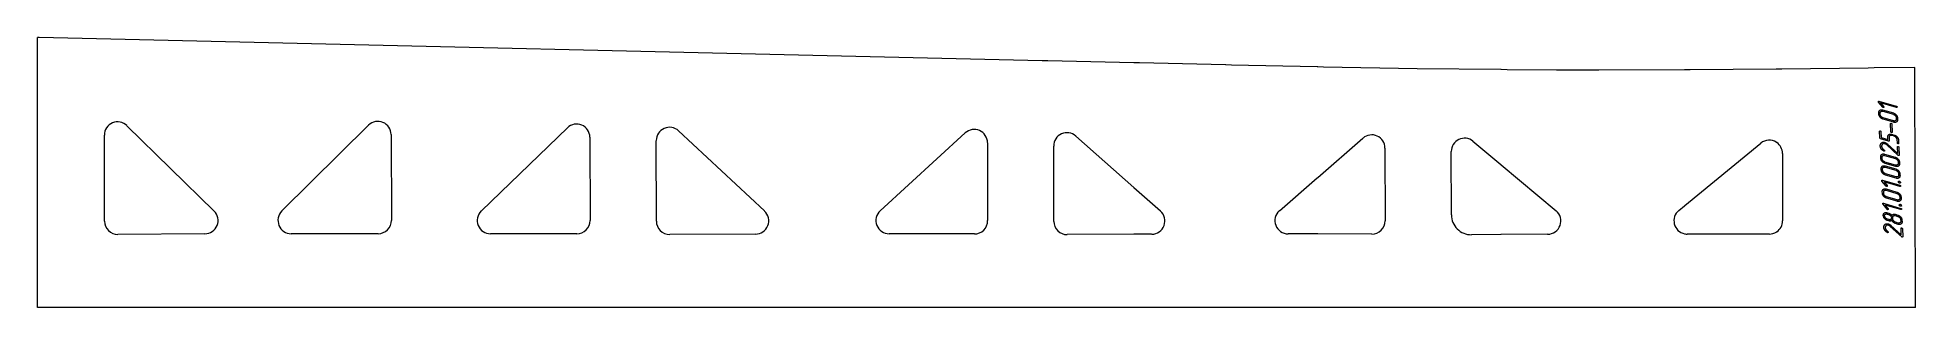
# Model space of a CAD drawing. Header units: millimetres. Extents: x -307 to 1111, y 0 to 203.
import ezdxf

# ---------------------------------------------------------------- set-up
doc = ezdxf.new("R2010")
doc.units = ezdxf.units.MM
doc.linetypes.add('K5LT_BASIC', pattern=[0])
doc.layers.add('Engraving', color=7, linetype='Continuous')

msp = doc.modelspace()

# ---------------------------------------------------------------- linework, layer by layer
at = {"color": 143, "linetype": 'K5LT_BASIC', "lineweight": 15, "true_color": 0x33acca}
for p, q in [((-306.8, 0), (-306.8, 203.5)), ((-305.5, 203.4), (-306.8, 203.5)), ((451.4, 186), (-305.5, 203.4)), ((451.4, 186), (451.4, 186)), ((455.7, 185.9), (451.4, 186)), ((520.7, 184.4), (455.7, 185.9)), ((520.7, 184.4), (520.7, 184.4)), ((524.9, 184.3), (520.7, 184.4)), ((589.9, 182.8), (524.9, 184.3)), ((590, 182.8), (589.9, 182.8)), ((594.3, 182.7), (590, 182.8)), ((659.1, 181.3), (594.3, 182.7)), ((659.4, 181.3), (659.1, 181.3)), ((663.7, 181.2), (659.4, 181.3)), ((734.6, 179.9), (663.7, 181.2)), ((797.6, 179.3), (734.6, 179.9)), ((798, 179.3), (797.6, 179.3)), ((802.3, 179.2), (798, 179.3)), ((839.7, 179), (802.3, 179.2)), ((866.9, 178.9), (839.7, 179)), ((867.3, 178.9), (866.9, 178.9)), ((871.6, 178.9), (867.3, 178.9)), ((936.2, 179.1), (871.6, 178.9)), ((936.6, 179.1), (936.2, 179.1)), ((940.5, 179.1), (936.6, 179.1)), ((1005.5, 179.6), (940.5, 179.1)), ((1005.9, 179.6), (1005.5, 179.6)), ((1009.8, 179.6), (1005.9, 179.6)), ((1075, 180.5), (1009.8, 179.6)), ((1079.3, 180.6), (1075, 180.5)), ((1075, 180.5), (1075, 180.5)), ((1110, 181), (1079.3, 180.6)), ((1110.6, 0), (1110, 181)), ((-256.2, 65.1), (-256.3, 129.8)), ((-239.3, 137), (-173.5, 72.6)), ((-122.4, 72.7), (-56.9, 137.4)), ((-39.9, 130.3), (-39.7, 65.6)), ((28.2, 72.7), (93.2, 135.5)), ((110.1, 128.3), (110.3, 65.6)), ((177, 133.1), (241.9, 72.7)), ((329.3, 72.8), (393.4, 131.6)), ((476.8, 129.2), (520.7, 90.4)), ((659.4, 98), (693.6, 127.7)), ((160.3, 65), (160.2, 125.7)), ((410.2, 124.2), (410.3, 65.5)), ((460.3, 64.9), (460.2, 121.7)), ((710.2, 120.2), (710.3, 65.4)), ((760.3, 69.8), (760.2, 117.6)), ((776.6, 125.3), (797.6, 107.7)), ((936.6, 76.9), (993.8, 123.8)), ((1010.2, 116.1), (1010.3, 65.3)), ((797.6, 107.7), (798, 107.4)), ((798, 107.4), (839.4, 72.8)), ((520.7, 90.4), (520.7, 90.4)), ((520.7, 90.4), (540.7, 72.7)), ((630.5, 72.9), (659.1, 97.7)), ((659.1, 97.7), (659.4, 98)), ((931.9, 73), (936.2, 76.5)), ((936.2, 76.5), (936.6, 76.9)), ((-180.5, 55.5), (-246.1, 55.1)), ((-49.7, 55.6), (-115.3, 55.6)), ((100.3, 55.5), (35.1, 55.5)), ((235.1, 55.3), (170.4, 55)), ((400.3, 55.4), (336, 55.5)), ((520.7, 55.2), (470.4, 54.9)), ((534.1, 55.2), (520.7, 55.2)), ((520.7, 55.2), (520.7, 55.2)), ((659.1, 55.4), (637.1, 55.4)), ((659.4, 55.4), (659.1, 55.4)), ((700.3, 55.3), (659.4, 55.4)), ((797.6, 55), (775.4, 54.8)), ((798, 55), (797.6, 55)), ((833, 55.2), (798, 55)), ((1000.3, 55.3), (938.3, 55.3)), ((451.4, 0), (-306.8, 0)), ((451.4, 0), (451.4, 0)), ((520.7, 0), (451.4, 0)), ((520.7, 0), (520.7, 0)), ((589.9, 0), (520.7, 0)), ((590, 0), (589.9, 0)), ((659.1, 0), (590, 0)), ((659.4, 0), (659.1, 0)), ((729.9, 0), (659.4, 0)), ((730.3, 0), (729.9, 0)), ((797.6, 0), (730.3, 0)), ((798, 0), (797.6, 0)), ((866.9, 0), (798, 0)), ((867.3, 0), (866.9, 0)), ((936.2, 0), (867.3, 0)), ((936.6, 0), (936.2, 0)), ((1005.5, 0), (936.6, 0)), ((1005.9, 0), (1005.5, 0)), ((1075, 0), (1005.9, 0)), ((1110.6, 0), (1075, 0))]:
    msp.add_line(p, q, dxfattribs=at)
for centre, radius, start, end in [((-246.3, 129.9), 10, 45.6167, 180.1417), ((-49.9, 130.3), 10, 0.1417, 134.6667), ((100.1, 128.3), 10, 0.1417, 133.9613), ((170.2, 125.8), 10, 47.0445, 180.1417), ((400.2, 124.2), 10, 0.1417, 132.499), ((470.2, 121.7), 10, 48.5422, 180.1417), ((700.2, 120.1), 10, 0.1417, 130.9651), ((770.2, 117.6), 10, 50.1104, 180.1417), ((1000.2, 116.1), 10, 57.5569, 129.3702), ((1000.2, 116.1), 10, 54.9446, 57.5569), ((1000.2, 116.1), 10, 0.1417, 54.9446), ((-180.5, 65.5), 10, 270.3008, 45.6167), ((-115.3, 65.6), 10, 134.6667, 269.9826), ((35.1, 65.5), 10, 133.9613, 269.9826), ((235.1, 65.3), 10, 270.3008, 47.0445), ((336, 65.5), 10, 132.499, 269.9826), ((534.1, 65.2), 10, 270.3008, 48.5422), ((637.1, 65.4), 10, 130.9651, 269.9826), ((832.9, 65.2), 10, 270.3008, 50.1104), ((938.3, 65.3), 10, 129.3702, 258.206), ((-246.2, 65.1), 10, 180.1417, 270.3008), ((-49.7, 65.6), 10, 269.9826, 0.1417), ((100.3, 65.5), 10, 269.9826, 0.1417), ((170.3, 65), 10, 180.1417, 270.3008), ((400.3, 65.4), 10, 269.9826, 0.1417), ((470.3, 64.9), 10, 180.1417, 270.3008), ((700.3, 65.3), 10, 269.9826, 0.1417), ((775.3, 69.8), 15, 180.1417, 270.3008), ((1000.3, 65.3), 10, 269.9826, 301.5937), ((1000.3, 65.3), 10, 301.5937, 304.1803), ((1000.3, 65.3), 10, 304.1803, 0.1417), ((938.3, 65.3), 10, 258.206, 260.6051), ((938.3, 65.3), 10, 260.6051, 269.9826)]:
    msp.add_arc(centre, radius, start, end, dxfattribs=at)
at = {"layer": 'Engraving', "color": 143, "linetype": 'K5LT_BASIC', "lineweight": 15, "true_color": 0x33acca}
for p, q in [((1085.9, 150.9), (1082.7, 154.8)), ((1083, 145.8), (1082.9, 146.8)), ((1083, 155.5), (1096.1, 151.7)), ((1084, 145.5), (1083.9, 146.5)), ((1084.3, 154.2), (1086.5, 151.4)), ((1096.2, 150.7), (1084.3, 154.2)), ((1085.8, 148.9), (1093.9, 146.6)), ((1085.9, 147.9), (1093.9, 145.6)), ((1094.1, 140.6), (1086.1, 142.9)), ((1094.2, 139.6), (1086.1, 141.9)), ((1096, 143), (1096.1, 142)), ((1097, 142.7), (1097.1, 141.7)), ((1083.8, 127.8), (1083.5, 132.8)), ((1084.5, 132.5), (1084.7, 128)), ((1084.7, 128), (1089.8, 126.5)), ((1089.8, 126.5), (1089.7, 128.5)), ((1090.7, 128.2), (1090.8, 125.7)), ((1092, 132.6), (1091.7, 138.5)), ((1092.6, 130.6), (1094.6, 130)), ((1094.7, 129), (1092.6, 129.6)), ((1092.8, 138.2), (1093, 132.3)), ((1090.3, 125.4), (1084.3, 127.1)), ((1084.4, 112.5), (1084.4, 113.5)), ((1086.7, 117.8), (1086.6, 117.9)), ((1087.3, 115.6), (1095.3, 113.3)), ((1087.3, 114.6), (1095.4, 112.3)), ((1088.5, 122.8), (1088.1, 123.1)), ((1088.9, 122.5), (1088.5, 122.8)), ((1097.5, 114.6), (1088.9, 122.5)), ((1089.4, 123.2), (1097.2, 116)), ((1096.9, 124), (1096.8, 126.5)), ((1097.2, 116), (1097, 121)), ((1097.8, 126.2), (1097.9, 123.7)), ((1098, 120.7), (1098.3, 114.8)), ((1084.8, 103.6), (1084.8, 104.6)), ((1085.4, 112.2), (1085.4, 113.2)), ((1085.8, 103.3), (1085.8, 104.3)), ((1095.6, 107.3), (1087.5, 109.6)), ((1095.7, 106.3), (1087.6, 108.6)), ((1087.7, 106.7), (1095.7, 104.4)), ((1087.7, 105.7), (1095.8, 103.4)), ((1096, 98.4), (1087.9, 100.8)), ((1096, 97.4), (1088, 99.8)), ((1097.5, 109.7), (1097.5, 108.7)), ((1097.9, 100.8), (1097.9, 99.8)), ((1098.5, 109.4), (1098.6, 108.4)), ((1098.9, 100.5), (1098.9, 99.5)), ((1088.5, 91.4), (1085.3, 95.2)), ((1085.6, 86.2), (1085.5, 87.2)), ((1085.7, 96), (1098.8, 92.1)), ((1086.6, 85.9), (1086.6, 86.9)), ((1086.9, 94.6), (1089.2, 91.9)), ((1098.8, 91.1), (1086.9, 94.6)), ((1088.4, 89.3), (1096.5, 87)), ((1088.5, 88.3), (1096.6, 86)), ((1089.3, 74), (1086.1, 77.8)), ((1086.4, 78.6), (1099.5, 74.7)), ((1087.7, 77.2), (1089.9, 74.5)), ((1099.6, 73.8), (1087.7, 77.2)), ((1088.1, 71.6), (1088.6, 71.6)), ((1088.6, 71.6), (1088.9, 71.5)), ((1096.8, 81), (1088.7, 83.4)), ((1096.8, 80), (1088.7, 82.4)), ((1088.9, 71.5), (1089.2, 71.4)), ((1089.2, 71.4), (1090.2, 71.1)), ((1098.7, 83.4), (1098.7, 82.4)), ((1099.7, 83.1), (1099.7, 82.1)), ((1086.3, 69), (1086.3, 69.3)), ((1086.4, 68.7), (1086.3, 69)), ((1086.6, 68.1), (1086.4, 68.7)), ((1089.3, 70.4), (1090.3, 70.1)), ((1090.5, 66.2), (1089.4, 66.5)), ((1090.5, 65.2), (1089.5, 65.5)), ((1091.2, 61.4), (1090.8, 61.6)), ((1091.6, 61.1), (1091.2, 61.4)), ((1100.2, 53.2), (1091.6, 61.1)), ((1092.1, 61.7), (1099.9, 54.6)), ((1093.4, 66.8), (1093.4, 67.8)), ((1095.3, 70.2), (1097.3, 69.6)), ((1095.3, 69.2), (1097.3, 68.6)), ((1097.5, 63.6), (1095.5, 64.2)), ((1097.6, 62.6), (1095.6, 63.2)), ((1099.4, 66), (1099.5, 65)), ((1099.9, 54.6), (1099.7, 59.6)), ((1100.4, 65.7), (1100.5, 64.7)), ((1100.7, 59.3), (1101, 53.4)), ((1089.4, 56.4), (1089.3, 56.5)), ((1075, 0), (1075, 0))]:
    msp.add_line(p, q, dxfattribs=at)
for points in [[(1082.6, 155.2), (1082.5, 155.4), (1082.7, 155.5)], [(1082.7, 154.8), (1082.6, 155), (1082.6, 155.2)], [(1082.7, 155.5), (1082.8, 155.6), (1083, 155.5)], [(1082.9, 146.8), (1082.9, 148), (1083.7, 148.7)], [(1084, 143.4), (1083, 144.6), (1083, 145.8)], [(1083.7, 148.7), (1084.5, 149.3), (1085.8, 148.9)], [(1083.9, 146.5), (1083.9, 147.3), (1084.5, 147.7)], [(1084.6, 143.9), (1084, 144.7), (1084, 145.5)], [(1086.1, 141.9), (1084.9, 142.3), (1084, 143.4)], [(1084.5, 147.7), (1085, 148.2), (1085.9, 147.9)], [(1086.1, 142.9), (1085.2, 143.2), (1084.6, 143.9)], [(1086.2, 150.7), (1086.1, 150.7), (1085.9, 150.9)], [(1086.6, 150.7), (1086.4, 150.6), (1086.2, 150.7)], [(1086.5, 151.4), (1086.7, 151.2), (1086.7, 151.1)], [(1086.7, 151.1), (1086.7, 150.8), (1086.6, 150.7)], [(1093.9, 146.6), (1095.1, 146.2), (1096.1, 145.1)], [(1093.9, 145.6), (1094.8, 145.3), (1095.4, 144.6)], [(1095.4, 144.6), (1096, 143.8), (1096, 143)], [(1096.1, 142), (1096.1, 141.2), (1095.5, 140.8)], [(1096.1, 151.7), (1096.4, 151.7), (1096.5, 151.5)], [(1096.1, 145.1), (1097, 143.9), (1097, 142.7)], [(1096.6, 150.8), (1096.4, 150.6), (1096.2, 150.7)], [(1096.5, 151.5), (1096.7, 151.3), (1096.7, 151.1)], [(1096.7, 151.1), (1096.7, 151), (1096.6, 150.8)], [(1083.5, 132.8), (1083.5, 132.9), (1083.7, 133)], [(1083.7, 133), (1083.8, 133.2), (1084, 133.1)], [(1084.3, 127.1), (1083.8, 127.3), (1083.8, 127.8)], [(1084, 133.1), (1084.2, 133), (1084.4, 132.9)], [(1084.4, 132.9), (1084.5, 132.7), (1084.5, 132.5)], [(1089.7, 128.5), (1089.7, 129.7), (1090.5, 130.3)], [(1090.5, 130.3), (1091.4, 131), (1092.6, 130.6)], [(1091.2, 129.4), (1090.7, 129), (1090.7, 128.2)], [(1092.6, 129.6), (1091.8, 129.9), (1091.2, 129.4)], [(1091.7, 138.5), (1091.7, 138.7), (1091.9, 138.8)], [(1091.9, 138.8), (1092, 138.9), (1092.2, 138.9)], [(1092.2, 132.1), (1092, 132.3), (1092, 132.6)], [(1092.2, 138.9), (1092.4, 138.8), (1092.6, 138.6)], [(1092.5, 131.9), (1092.4, 132), (1092.2, 132.1)], [(1092.9, 131.9), (1092.7, 131.9), (1092.5, 131.9)], [(1092.6, 138.6), (1092.7, 138.5), (1092.8, 138.2)], [(1093, 132.3), (1093, 132), (1092.9, 131.9)], [(1095.5, 140.8), (1095, 140.4), (1094.1, 140.6)], [(1096.3, 139.9), (1095.5, 139.2), (1094.2, 139.6)], [(1094.6, 130), (1095.8, 129.7), (1096.8, 128.5)], [(1096.1, 128), (1095.5, 128.8), (1094.7, 129)], [(1096.8, 126.5), (1096.7, 127.3), (1096.1, 128)], [(1097.1, 141.7), (1097.1, 140.6), (1096.3, 139.9)], [(1096.8, 128.5), (1097.7, 127.4), (1097.8, 126.2)], [(1084, 121.7), (1084, 123.2), (1084.9, 124)], [(1084.6, 119.7), (1084.1, 120.7), (1084, 121.7)], [(1084.4, 113.5), (1084.3, 114.7), (1085.2, 115.4)], [(1086.6, 117.9), (1085.3, 118.7), (1084.6, 119.7)], [(1084.9, 124), (1085.9, 124.9), (1087.3, 124.4)], [(1085.2, 122.4), (1085, 122), (1085, 121.5)], [(1085, 121.5), (1085.1, 120.8), (1085.5, 120.1)], [(1085.7, 123.1), (1085.4, 122.8), (1085.2, 122.4)], [(1085.2, 115.4), (1086, 116), (1087.3, 115.6)], [(1085.4, 113.2), (1085.4, 114), (1085.9, 114.4)], [(1085.5, 120.1), (1085.9, 119.4), (1086.9, 118.7)], [(1087.4, 123.4), (1086.3, 123.7), (1085.7, 123.1)], [(1085.9, 114.4), (1086.5, 114.9), (1087.3, 114.6)], [(1087.1, 117.9), (1087, 117.8), (1086.7, 117.8)], [(1086.9, 118.7), (1087, 118.6), (1087.1, 118.5)], [(1087.1, 118.5), (1087.2, 118.4), (1087.2, 118.2)], [(1087.2, 118.2), (1087.2, 118), (1087.1, 117.9)], [(1087.3, 124.4), (1087.8, 124.3), (1088.3, 124)], [(1088.1, 123.1), (1087.7, 123.3), (1087.4, 123.4)], [(1088.3, 124), (1088.8, 123.7), (1089.4, 123.2)], [(1090.8, 125.7), (1090.8, 125.2), (1090.3, 125.4)], [(1097.1, 123.5), (1096.9, 123.7), (1096.9, 124)], [(1097, 121), (1097, 121.2), (1097.1, 121.3)], [(1097.4, 123.3), (1097.3, 123.4), (1097.1, 123.5)], [(1097.1, 121.3), (1097.3, 121.4), (1097.5, 121.4)], [(1097.8, 123.3), (1097.6, 123.3), (1097.4, 123.3)], [(1097.5, 121.4), (1097.7, 121.3), (1097.8, 121.1)], [(1097.7, 114.5), (1097.6, 114.5), (1097.5, 114.6)], [(1098.1, 114.5), (1098, 114.4), (1097.7, 114.5)], [(1097.9, 123.7), (1097.9, 123.4), (1097.8, 123.3)], [(1097.8, 121.1), (1098, 121), (1098, 120.7)], [(1098.3, 114.8), (1098.3, 114.6), (1098.1, 114.5)], [(1085.4, 110.1), (1084.5, 111.3), (1084.4, 112.5)], [(1084.8, 104.6), (1084.7, 105.8), (1085.6, 106.5)], [(1085.8, 101.2), (1084.9, 102.4), (1084.8, 103.6)], [(1086.1, 110.6), (1085.5, 111.4), (1085.4, 112.2)], [(1087.6, 108.6), (1086.4, 109), (1085.4, 110.1)], [(1085.6, 106.5), (1086.4, 107.1), (1087.7, 106.7)], [(1085.8, 104.3), (1085.7, 105.1), (1086.3, 105.6)], [(1086.5, 101.8), (1085.9, 102.5), (1085.8, 103.3)], [(1088, 99.8), (1086.8, 100.1), (1085.8, 101.2)], [(1087.5, 109.6), (1086.7, 109.9), (1086.1, 110.6)], [(1086.3, 105.6), (1086.9, 106), (1087.7, 105.7)], [(1087.9, 100.8), (1087.1, 101), (1086.5, 101.8)], [(1095.3, 113.3), (1096.6, 112.9), (1097.5, 111.8)], [(1095.4, 112.3), (1096.3, 112), (1096.9, 111.2)], [(1097, 107.5), (1096.4, 107), (1095.6, 107.3)], [(1097.8, 106.6), (1096.9, 105.9), (1095.7, 106.3)], [(1095.7, 104.4), (1097, 104), (1097.9, 102.9)], [(1095.8, 103.4), (1096.7, 103.1), (1097.3, 102.4)], [(1096.9, 111.2), (1097.5, 110.5), (1097.5, 109.7)], [(1097.5, 108.7), (1097.6, 107.9), (1097, 107.5)], [(1097.3, 102.4), (1097.9, 101.6), (1097.9, 100.8)], [(1097.9, 99.8), (1098, 99), (1097.4, 98.6)], [(1097.5, 111.8), (1098.5, 110.6), (1098.5, 109.4)], [(1098.6, 108.4), (1098.6, 107.2), (1097.8, 106.6)], [(1097.9, 102.9), (1098.8, 101.7), (1098.9, 100.5)], [(1098.9, 99.5), (1099, 98.4), (1098.2, 97.7)], [(1085.2, 95.6), (1085.2, 95.8), (1085.3, 95.9)], [(1085.3, 95.2), (1085.2, 95.4), (1085.2, 95.6)], [(1085.3, 95.9), (1085.4, 96), (1085.7, 96)], [(1085.5, 87.2), (1085.5, 88.4), (1086.3, 89.1)], [(1086.6, 83.9), (1085.6, 85), (1085.6, 86.2)], [(1086.3, 89.1), (1087.2, 89.7), (1088.4, 89.3)], [(1086.6, 86.9), (1086.5, 87.8), (1087.1, 88.2)], [(1087.2, 84.4), (1086.6, 85.1), (1086.6, 85.9)], [(1087.1, 88.2), (1087.7, 88.6), (1088.5, 88.3)], [(1088.8, 91.1), (1088.8, 91.1), (1088.5, 91.4)], [(1089.2, 91.2), (1089.1, 91.1), (1088.8, 91.1)], [(1089.2, 91.9), (1089.3, 91.7), (1089.3, 91.5)], [(1089.3, 91.5), (1089.3, 91.3), (1089.2, 91.2)], [(1097.4, 98.6), (1096.8, 98.2), (1096, 98.4)], [(1098.2, 97.7), (1097.3, 97), (1096, 97.4)], [(1096.5, 87), (1097.7, 86.6), (1098.7, 85.5)], [(1096.6, 86), (1097.4, 85.7), (1098, 85)], [(1097.7, 94.6), (1097.7, 94.9), (1097.9, 95.1)], [(1098, 94), (1097.7, 94.3), (1097.7, 94.6)], [(1097.9, 95.1), (1098.1, 95.2), (1098.4, 95.2)], [(1098.5, 93.7), (1098.3, 93.7), (1098, 94)], [(1098.4, 95.2), (1098.7, 95.1), (1098.9, 94.8)], [(1099, 93.7), (1098.8, 93.6), (1098.5, 93.7)], [(1098.7, 85.5), (1099.6, 84.4), (1099.7, 83.1)], [(1098.8, 92.1), (1099, 92.1), (1099.2, 91.9)], [(1099.2, 91.2), (1099.1, 91.1), (1098.8, 91.1)], [(1098.9, 94.8), (1099.2, 94.5), (1099.2, 94.2)], [(1099.2, 94.2), (1099.2, 93.8), (1099, 93.7)], [(1099.2, 91.9), (1099.3, 91.7), (1099.3, 91.5)], [(1099.3, 91.5), (1099.3, 91.4), (1099.2, 91.2)], [(1086, 78.2), (1085.9, 78.4), (1086.1, 78.5)], [(1086.1, 77.8), (1086, 78), (1086, 78.2)], [(1086.1, 78.5), (1086.2, 78.6), (1086.4, 78.6)], [(1086.3, 69.3), (1086.3, 70.6), (1087.1, 71.2)], [(1088.7, 82.4), (1087.5, 82.7), (1086.6, 83.9)], [(1087.1, 71.2), (1087.5, 71.5), (1088.1, 71.6)], [(1088.7, 83.4), (1087.9, 83.6), (1087.2, 84.4)], [(1089.6, 73.7), (1089.5, 73.7), (1089.3, 74)], [(1090, 73.8), (1089.8, 73.7), (1089.6, 73.7)], [(1089.9, 74.5), (1090.1, 74.3), (1090.1, 74.1)], [(1090.1, 74.1), (1090.1, 73.9), (1090, 73.8)], [(1090.2, 71.1), (1091, 70.9), (1091.6, 70.5)], [(1098.2, 81.2), (1097.6, 80.8), (1096.8, 81)], [(1098.9, 80.3), (1098.1, 79.6), (1096.8, 80)], [(1098, 85), (1098.6, 84.2), (1098.7, 83.4)], [(1098.7, 82.4), (1098.7, 81.6), (1098.2, 81.2)], [(1098.4, 77.2), (1098.4, 77.5), (1098.7, 77.7)], [(1098.7, 76.6), (1098.4, 76.9), (1098.4, 77.2)], [(1098.7, 77.7), (1098.9, 77.8), (1099.2, 77.8)], [(1099.2, 76.3), (1099, 76.3), (1098.7, 76.6)], [(1099.7, 82.1), (1099.8, 81), (1098.9, 80.3)], [(1099.2, 77.8), (1099.4, 77.7), (1099.7, 77.4)], [(1099.8, 76.3), (1099.5, 76.2), (1099.2, 76.3)], [(1099.5, 74.7), (1099.8, 74.7), (1099.9, 74.5)], [(1100, 73.8), (1099.8, 73.7), (1099.6, 73.8)], [(1099.7, 77.4), (1099.9, 77.2), (1099.9, 76.8)], [(1099.9, 76.8), (1100, 76.4), (1099.8, 76.3)], [(1099.9, 74.5), (1100.1, 74.3), (1100.1, 74.1)], [(1100.1, 74.1), (1100.1, 74), (1100, 73.8)], [(1087.3, 67), (1086.8, 67.5), (1086.6, 68.1)], [(1086.7, 60.3), (1086.7, 61.7), (1087.6, 62.6)], [(1087.4, 58.3), (1086.8, 59.3), (1086.7, 60.3)], [(1087.3, 69.1), (1087.3, 69.9), (1087.9, 70.3)], [(1088, 67.5), (1087.4, 68.2), (1087.3, 69.1)], [(1089.5, 65.5), (1088.3, 65.8), (1087.3, 67)], [(1089.3, 56.5), (1088, 57.3), (1087.4, 58.3)], [(1087.6, 62.6), (1088.6, 63.4), (1090, 63)], [(1087.9, 61), (1087.7, 60.5), (1087.8, 60)], [(1087.8, 60), (1087.8, 59.4), (1088.2, 58.7)], [(1087.9, 70.3), (1088.4, 70.7), (1089.3, 70.4)], [(1088.4, 61.7), (1088.1, 61.4), (1087.9, 61)], [(1089.4, 66.5), (1088.6, 66.7), (1088, 67.5)], [(1088.2, 58.7), (1088.6, 58), (1089.6, 57.3)], [(1090.1, 62), (1089.1, 62.3), (1088.4, 61.7)], [(1089.6, 57.3), (1089.7, 57.2), (1089.8, 57.1)], [(1089.8, 57.1), (1089.9, 56.9), (1089.9, 56.8)], [(1089.9, 56.8), (1089.9, 56.6), (1089.8, 56.4)], [(1090, 63), (1090.5, 62.9), (1091, 62.6)], [(1090.8, 61.6), (1090.5, 61.9), (1090.1, 62)], [(1090.3, 70.1), (1091.1, 69.9), (1091.8, 69.1)], [(1091.9, 66.3), (1091.3, 65.9), (1090.5, 66.2)], [(1091.8, 65.1), (1091.2, 65), (1090.5, 65.2)], [(1091, 62.6), (1091.5, 62.3), (1092.1, 61.7)], [(1091.6, 70.5), (1092.1, 70), (1092.6, 69.4)], [(1091.8, 69.1), (1092.4, 68.4), (1092.4, 67.6)], [(1092.8, 65.6), (1092.4, 65.2), (1091.8, 65.1)], [(1092.4, 67.6), (1092.4, 66.7), (1091.9, 66.3)], [(1092.6, 69.4), (1092.9, 69.9), (1093.7, 70.2)], [(1094.1, 64.1), (1093.3, 64.7), (1092.8, 65.6)], [(1093.4, 67.8), (1093.3, 68.6), (1093.9, 69)], [(1094.1, 65.2), (1093.5, 66), (1093.4, 66.8)], [(1093.7, 70.2), (1094.4, 70.4), (1095.3, 70.2)], [(1093.9, 69), (1094.5, 69.4), (1095.3, 69.2)], [(1095.5, 64.2), (1094.7, 64.5), (1094.1, 65.2)], [(1095.6, 63.2), (1094.8, 63.4), (1094.1, 64.1)], [(1097.3, 69.6), (1098.5, 69.2), (1099.5, 68.1)], [(1097.3, 68.6), (1098.2, 68.3), (1098.8, 67.6)], [(1098.9, 63.8), (1098.4, 63.4), (1097.5, 63.6)], [(1099.7, 62.9), (1098.9, 62.3), (1097.6, 62.6)], [(1098.8, 67.6), (1099.4, 66.8), (1099.4, 66)], [(1099.5, 65), (1099.5, 64.2), (1098.9, 63.8)], [(1099.5, 68.1), (1100.4, 67), (1100.4, 65.7)], [(1100.5, 64.7), (1100.5, 63.6), (1099.7, 62.9)], [(1099.7, 59.6), (1099.7, 59.8), (1099.9, 59.9)], [(1099.9, 59.9), (1100, 60), (1100.2, 59.9)], [(1100.2, 59.9), (1100.4, 59.9), (1100.5, 59.7)], [(1100.5, 59.7), (1100.7, 59.5), (1100.7, 59.3)], [(1089.8, 56.4), (1089.7, 56.3), (1089.4, 56.4)], [(1100.5, 53), (1100.3, 53.1), (1100.2, 53.2)], [(1100.8, 53.1), (1100.7, 53), (1100.5, 53)], [(1101, 53.4), (1101, 53.2), (1100.8, 53.1)]]:
    msp.add_open_spline(points, degree=2, dxfattribs=at)

doc.saveas('drawing.dxf')
